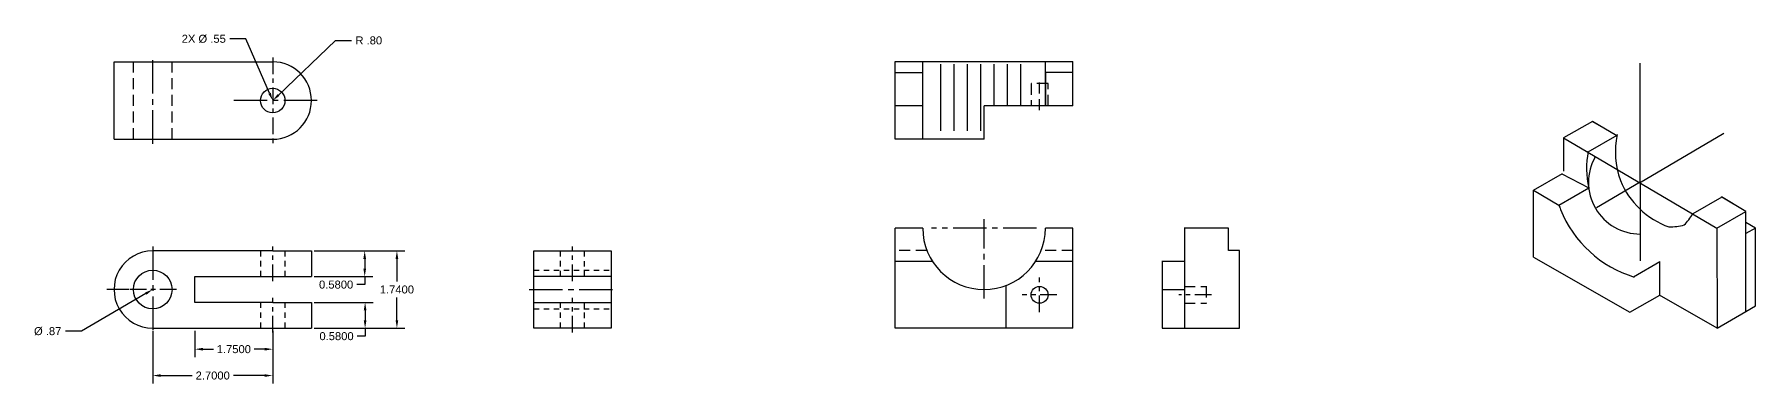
# Model space of a CAD drawing. Header units: inches. Extents: x -4.3 to 84.8, y 4.6 to 14.3.
# Drawn here: x -4.25 to 34.46, y 4.71 to 12.56 of the extents above; entities that cross this region are included whole.
import ezdxf
from ezdxf import colors
from ezdxf.entities.mleader import LeaderData, LeaderLine
from ezdxf.math import Vec2, Vec3

# ---------------------------------------------------------------- set-up
doc = ezdxf.new("R2010")
doc.units = ezdxf.units.IN
doc.header["$MEASUREMENT"] = 0
doc.linetypes.add('CENTER2', pattern=[1.125, 0.75, -0.125, 0.125, -0.125])
doc.linetypes.add('DASHED2', pattern=[0.375, 0.25, -0.125])
doc.styles.get("Standard").update_dxf_attribs({"font": 'arial.ttf'})
doc.dimstyles.get("Standard").update_dxf_attribs({"dimtxt": 0.18, "dimasz": 0.18, "dimexe": 0.18, "dimexo": 0.0625, "dimgap": 0.09, "dimtad": 0, "dimtih": 1, "dimtoh": 1, "dimdec": 4, "dimzin": 0, "dimdsep": 46, "dimtxsty": 'Standard', "dimcen": 0.09, "dimadec": 0, "dimazin": 0, "dimtfac": 1, "dimtdec": 4, "dimtofl": 0, "dimtmove": 0, "dimatfit": 3, "dimfxl": 1, "dimtolj": 1, "dimtzin": 0, "dimarcsym": 0})

# ---------------------------------------------------------------- blocks, each defined once
blk = doc.blocks.new('*D6')
at = {"color": 0, "lineweight": -2, "transparency": 16777216}
for p, q in [((-0.644, 5.891), (-0.644, 5.301)), ((1.106, 5.891), (1.106, 5.301)), ((-0.464, 5.481), (-0.224, 5.481)), ((0.926, 5.481), (0.686, 5.481))]:
    blk.add_line(p, q, dxfattribs=at)
at = {"color": 0, "transparency": 16777216}
for points in [[(-0.464, 5.511), (-0.464, 5.451), (-0.644, 5.481)], [(0.926, 5.511), (0.926, 5.451), (1.106, 5.481)]]:
    blk.add_solid(points, dxfattribs=at)
at = {"layer": 'Defpoints', "color": 0, "transparency": 16777216}
for p in [(-0.644, 5.953), (1.106, 5.953), (-0.644, 5.481)]:
    blk.add_point(p, dxfattribs=at)
at = {"color": 0, "transparency": 16777216, "insert": (0.231, 5.481), "char_height": 0.18, "attachment_point": 5}
blk.add_mtext('\\A1;1.7500', dxfattribs=at)
blk = doc.blocks.new('*D7')
at = {"color": 0, "lineweight": -2, "transparency": 16777216}
for p, q in [((-1.594, 5.891), (-1.594, 4.708)), ((1.106, 5.891), (1.106, 4.708)), ((-1.414, 4.888), (-0.709, 4.888)), ((0.926, 4.888), (0.221, 4.888))]:
    blk.add_line(p, q, dxfattribs=at)
at = {"color": 0, "transparency": 16777216}
for points in [[(-1.414, 4.918), (-1.414, 4.858), (-1.594, 4.888)], [(0.926, 4.918), (0.926, 4.858), (1.106, 4.888)]]:
    blk.add_solid(points, dxfattribs=at)
at = {"layer": 'Defpoints', "color": 0, "transparency": 16777216}
for p in [(-1.594, 5.953), (1.106, 5.953), (-1.594, 4.888)]:
    blk.add_point(p, dxfattribs=at)
at = {"color": 0, "transparency": 16777216, "insert": (-0.244, 4.888), "char_height": 0.18, "attachment_point": 5}
blk.add_mtext('\\A1;2.7000', dxfattribs=at)
blk = doc.blocks.new('*D8')
at = {"color": 0, "lineweight": -2, "transparency": 16777216}
for p, q in [((2.04, 7.693), (3.355, 7.693)), ((3.175, 7.513), (3.175, 7.293)), ((2.04, 7.113), (3.355, 7.113)), ((3.175, 7.113), (3.175, 6.933)), ((3.175, 6.933), (2.995, 6.933))]:
    blk.add_line(p, q, dxfattribs=at)
at = {"color": 0, "transparency": 16777216}
for points in [[(3.145, 7.513), (3.205, 7.513), (3.175, 7.693)], [(3.145, 7.293), (3.205, 7.293), (3.175, 7.113)]]:
    blk.add_solid(points, dxfattribs=at)
at = {"layer": 'Defpoints', "color": 0, "transparency": 16777216}
for p in [(1.977, 7.693), (1.977, 7.113), (3.175, 7.113)]:
    blk.add_point(p, dxfattribs=at)
at = {"color": 0, "transparency": 16777216, "insert": (2.532, 6.933), "char_height": 0.18, "attachment_point": 5}
blk.add_mtext('\\A1;0.5800', dxfattribs=at)
blk = doc.blocks.new('*D9')
at = {"color": 0, "lineweight": -2, "transparency": 16777216}
for p, q in [((2.04, 6.533), (3.364, 6.533)), ((3.184, 6.353), (3.184, 6.133)), ((2.04, 5.953), (3.364, 5.953)), ((3.184, 5.953), (3.184, 5.773)), ((3.184, 5.773), (3.004, 5.773))]:
    blk.add_line(p, q, dxfattribs=at)
at = {"color": 0, "transparency": 16777216}
for points in [[(3.154, 6.353), (3.214, 6.353), (3.184, 6.533)], [(3.154, 6.133), (3.214, 6.133), (3.184, 5.953)]]:
    blk.add_solid(points, dxfattribs=at)
at = {"layer": 'Defpoints', "color": 0, "transparency": 16777216}
for p in [(1.977, 6.533), (1.977, 5.953), (3.184, 5.953)]:
    blk.add_point(p, dxfattribs=at)
at = {"color": 0, "transparency": 16777216, "insert": (2.541, 5.773), "char_height": 0.18, "attachment_point": 5}
blk.add_mtext('\\A1;0.5800', dxfattribs=at)
blk = doc.blocks.new('*D10')
at = {"color": 0, "lineweight": -2, "transparency": 16777216}
for p, q in [((2.04, 7.693), (4.079, 7.693)), ((3.899, 7.513), (3.899, 7.005)), ((3.899, 6.133), (3.899, 6.641)), ((2.04, 5.953), (4.079, 5.953))]:
    blk.add_line(p, q, dxfattribs=at)
at = {"color": 0, "transparency": 16777216}
for points in [[(3.869, 7.513), (3.929, 7.513), (3.899, 7.693)], [(3.869, 6.133), (3.929, 6.133), (3.899, 5.953)]]:
    blk.add_solid(points, dxfattribs=at)
at = {"layer": 'Defpoints', "color": 0, "transparency": 16777216}
for p in [(1.977, 7.693), (1.977, 5.953), (3.899, 5.953)]:
    blk.add_point(p, dxfattribs=at)
at = {"color": 0, "transparency": 16777216, "insert": (3.899, 6.823), "char_height": 0.18, "attachment_point": 5}
blk.add_mtext('\\A1;1.7400', dxfattribs=at)

msp = doc.modelspace()

# ---------------------------------------------------------------- linework, layer by layer
at = {"linetype": 'CENTER2'}
for p, q in [((-1.59381, 10.10319), (-1.59381, 12.04319)), ((2.10619, 11.07319), (0.10619, 11.07319)), ((18.28619, 8.20319), (15.92619, 8.20319)), ((17.10619, 6.62319), (17.10619, 8.40319)), ((-1.59381, 7.79319), (-1.59381, 5.85319)), ((6.8771, 6.82319), (8.8171, 6.82319))]:
    msp.add_line(p, q, dxfattribs=at)
at = {"linetype": 'CENTER2', "ltscale": 0.5}
for p, q in [((1.10619, 12.04319), (1.10619, 10.10319)), ((1.10619, 7.01319), (1.10619, 7.79319)), ((7.8471, 7.01319), (7.8471, 7.79319)), ((18.35619, 6.31319), (18.35619, 7.09319)), ((-1.05881, 6.82319), (-2.12881, 6.82319)), ((1.10619, 5.85319), (1.10619, 6.63319)), ((7.8471, 5.85319), (7.8471, 6.63319)), ((18.74619, 6.70319), (17.96619, 6.70319)), ((22.21996, 6.70319), (21.48619, 6.70319))]:
    msp.add_line(p, q, dxfattribs=at)
for p, q in [((-2.46381, 10.20319), (-2.46381, 11.94319)), ((-2.46381, 11.94319), (1.10619, 11.94319)), ((15.10619, 10.20319), (15.10619, 11.95319)), ((15.10619, 11.95319), (19.10619, 11.95319)), ((15.10619, 11.70319), (15.72619, 11.70319)), ((15.72619, 10.20319), (15.72619, 11.95319)), ((16.12537, 11.89036), (16.12537, 10.39036)), ((16.42537, 11.89036), (16.42537, 10.39036)), ((16.72537, 11.89036), (16.72537, 10.39036)), ((17.02537, 11.89036), (17.02537, 10.39036)), ((17.32537, 11.89036), (17.32537, 10.96333)), ((17.62537, 11.89036), (17.62537, 10.96333)), ((17.92537, 11.89036), (17.92537, 10.96333)), ((18.48619, 10.95319), (18.48619, 11.95319)), ((19.10619, 11.70319), (18.48619, 11.70319)), ((18.48619, 11.70319), (18.48619, 10.95319)), ((19.10619, 10.95319), (19.10619, 11.95319)), ((15.72619, 10.95319), (15.10619, 10.95319)), ((17.10619, 10.96333), (19.10619, 10.96333)), ((17.10619, 10.20319), (17.10619, 10.95319)), ((30.79396, 10.60318), (30.14268, 10.23125)), ((30.79396, 10.60318), (31.33745, 10.28455)), ((31.34016, 10.28297), (30.79396, 10.60318)), ((-2.46381, 10.20319), (1.10619, 10.20319)), ((17.10619, 10.20319), (15.10619, 10.20319)), ((30.14268, 10.23125), (30.14268, 9.48125)), ((31.33745, 10.28455), (30.68535, 9.91406)), ((30.67833, 9.91007), (30.69243, 9.90184)), ((30.68738, 9.91068), (30.69575, 9.91997)), ((30.69243, 9.90184), (30.68738, 9.91068)), ((29.46691, 9.05406), (30.11495, 9.43161)), ((30.10513, 9.42589), (30.70932, 9.10848)), ((29.46691, 7.55406), (29.46691, 9.05406)), ((29.46691, 9.05406), (30.0386, 8.7223)), ((30.0386, 8.7223), (30.70932, 9.10848)), ((31.8515, 9.22557), (31.86595, 9.21713)), ((33.7012, 8.8988), (33.05009, 8.52658)), ((33.58998, 8.20243), (34.24469, 8.58018)), ((34.24469, 8.58018), (33.69213, 8.90412)), ((34.24469, 8.58018), (33.7012, 8.8988)), ((34.24469, 6.33018), (34.24469, 8.58018)), ((15.10619, 5.95319), (15.10619, 8.20319)), ((15.72619, 8.20319), (15.10619, 8.20319)), ((19.10619, 8.20319), (18.48619, 8.20319)), ((19.10619, 5.95319), (19.10619, 8.20319)), ((22.60619, 8.20319), (21.60619, 8.20319)), ((22.60619, 8.20319), (21.60619, 8.20319)), ((21.61191, 8.20319), (21.61191, 5.95319)), ((22.60619, 7.70319), (22.60619, 8.20319)), ((33.58998, 8.20243), (33.5962, 5.95244)), ((34.4615, 8.20466), (34.24469, 8.32909)), ((34.4615, 8.20466), (34.24503, 8.07958)), ((34.4615, 6.45466), (34.4615, 8.20466)), ((1.10619, 7.69319), (-1.59381, 7.69319)), ((1.10619, 7.69319), (1.9771, 7.69319)), ((1.9771, 7.69319), (1.9771, 7.11319)), ((6.9771, 5.95319), (6.9771, 7.69319)), ((6.9771, 7.69319), (8.7171, 7.69319)), ((8.7171, 7.69319), (8.7171, 5.95319)), ((15.94778, 7.45319), (15.10619, 7.45319)), ((19.10619, 7.45319), (18.26459, 7.45319)), ((21.60619, 7.45319), (21.10619, 7.45319)), ((21.60619, 7.45319), (21.10619, 7.45319)), ((21.11191, 7.45319), (21.11191, 5.95319)), ((22.85619, 7.70319), (22.60619, 7.70319)), ((22.85619, 5.95319), (22.85619, 7.70319)), ((29.46691, 7.55406), (31.63554, 6.31026)), ((31.71556, 7.10914), (32.30638, 7.45033)), ((32.30638, 6.6998), (32.30638, 7.45033)), ((-0.64381, 6.53319), (-0.64381, 7.11319)), ((-0.64381, 7.11319), (1.10619, 7.11319)), ((1.10619, 7.11319), (1.9771, 7.11319)), ((8.7171, 7.11319), (6.9771, 7.11319)), ((-2.1293, 6.82285), (-2.62338, 6.82285)), ((-2.46381, 6.82285), (-2.46381, 6.82354)), ((17.60619, 5.95319), (17.60619, 6.91696)), ((21.10619, 6.82319), (21.60619, 6.82319)), ((31.63554, 6.31026), (32.30638, 6.69267)), ((33.59619, 5.95341), (32.30198, 6.69865)), ((1.10619, 6.53319), (-0.64381, 6.53319)), ((1.10619, 6.53319), (1.9771, 6.53319)), ((1.9771, 6.53319), (1.9771, 5.95319)), ((6.9771, 6.53319), (8.7171, 6.53319)), ((33.59619, 5.95341), (34.24469, 6.33018)), ((34.24469, 6.33018), (34.4615, 6.45466)), ((-1.59381, 5.95319), (1.10619, 5.95319)), ((1.10619, 5.95319), (1.9771, 5.95319)), ((8.7171, 5.95319), (6.9771, 5.95319)), ((19.10619, 5.95319), (15.10619, 5.95319)), ((21.11191, 5.95341), (22.85619, 5.95341))]:
    msp.add_line(p, q)
at = {"linetype": 'DASHED2'}
for p, q in [((-2.02881, 10.20319), (-2.02881, 11.94319)), ((-1.15881, 10.20319), (-1.15881, 11.94319)), ((18.54619, 11.45319), (18.16619, 11.45319)), ((18.16619, 11.45319), (18.16619, 10.95319)), ((18.35619, 10.85319), (18.35619, 11.55319)), ((18.54619, 10.95319), (18.54619, 11.45319)), ((15.81995, 7.70319), (15.10619, 7.70319)), ((19.10619, 7.70319), (18.39242, 7.70319)), ((22.85619, 7.70319), (22.60619, 7.70319)), ((21.10619, 6.82319), (21.60619, 6.82319)), ((21.60619, 6.89319), (22.10619, 6.89319)), ((22.09996, 6.89726), (22.09996, 6.50903)), ((21.60619, 6.51319), (22.10619, 6.51319))]:
    msp.add_line(p, q, dxfattribs=at)
at = {"color": 242, "true_color": 0xcd2027}
for p, q in [((31.86595, 9.21706), (31.86595, 11.91111)), ((30.14268, 10.23125), (33.58998, 8.20243)), ((31.8515, 9.22557), (33.74791, 10.34074)), ((31.86595, 9.23407), (30.88636, 8.66376)), ((31.86595, 9.21713), (31.86595, 7.46894))]:
    msp.add_line(p, q, dxfattribs=at)
at = {"linetype": 'DASHED2', "ltscale": 0.5}
for p, q in [((0.83119, 7.69319), (0.83119, 7.11319)), ((1.38119, 7.69319), (1.38119, 7.11319)), ((7.5721, 7.69319), (7.5721, 7.11319)), ((8.1221, 7.11319), (8.1221, 7.69319)), ((6.9771, 7.25819), (8.7171, 7.25819)), ((0.83119, 6.53319), (0.83119, 5.95319)), ((1.38119, 6.53319), (1.38119, 5.95319)), ((6.9771, 6.38819), (8.7171, 6.38819)), ((7.5721, 6.53319), (7.5721, 5.95319)), ((8.1221, 5.95319), (8.1221, 6.53319))]:
    msp.add_line(p, q, dxfattribs=at)
for points in [[(31.34501, 10.30799, 0.13598626), (31.41987, 9.27565, 0.21188259), (32.51382, 8.2306, 0.06338478), (32.85638, 8.27421, 0.06338478)], [(30.69715, 9.92703, 0.1068041), (30.70932, 9.10848, 0.1068041)], [(30.0386, 8.7223, 0.00949088), (30.0717, 8.62578, 0.22639937), (31.73272, 7.10383)], [(32.85638, 8.27421, 0.05727511), (33.04447, 8.52348)], [(33.68259, 8.88817, 0.00346729), (33.69233, 8.90444)]]:
    msp.add_lwpolyline(points, format="xyb")
for centre, radius in [((1.10619, 11.07319), 0.275), ((-1.59381, 6.82319), 0.435), ((18.35619, 6.70319), 0.19)]:
    msp.add_circle(centre, radius)
for centre, radius, start, end in [((1.10619, 11.07319), 0.87, 270, 90), ((31.86595, 9.21713), 1.3675, 148.726966, 149.737931), ((31.86595, 9.23407), 1.16291, 150.244448, 270), ((17.10619, 8.20319), 1.38, 180, 0), ((-1.59381, 6.82319), 0.87, 89.999994, 270.034125)]:
    msp.add_arc(centre, radius, start, end)

# ---------------------------------------------------------------- dimensions: what is measured, and where the dimension line sits
for base, p1, p2, picture, middle in [((3.17534, 7.11319), (1.9771, 7.69319), (1.9771, 7.11319), '*D8', (2.53202, 6.93319)), ((3.89851, 5.95319), (1.9771, 7.69319), (1.9771, 5.95319), '*D10', (3.89851, 6.82319)), ((3.18427, 5.95319), (1.9771, 6.53319), (1.9771, 5.95319), '*D9', (2.54095, 5.77319))]:
    dim = msp.add_linear_dim(base=base, p1=p1, p2=p2, angle=90, dimstyle='Standard')
    dim.commit()
    dim.dimension.update_dxf_attribs({"geometry": picture, "text_midpoint": middle})
for base, p2, picture, middle in [((-1.59381, 4.88785), (-1.59381, 5.95319), '*D7', (-0.24381, 4.88785)), ((-0.64381, 5.48084), (-0.64381, 5.95319), '*D6', (0.23119, 5.48084))]:
    dim = msp.add_linear_dim(base=base, p1=(1.10619, 5.95319), p2=p2, dimstyle='Standard')
    dim.commit()
    dim.dimension.update_dxf_attribs({"geometry": picture, "text_midpoint": middle})

# ---------------------------------------------------------------- leaders
ml = msp.add_multileader_mtext('Standard')
ml.set_content('2X %%C .55', color=256)
ml.set_leader_properties()
ml.build(insert=Vec2(0, 0))
ml.multileader.update_dxf_attribs({"dogleg_length": 0.36, "arrow_head_size": 0.18})
ctx = ml.context
ctx.base_point, ctx.char_height, ctx.arrow_head_size, ctx.landing_gap_size, ctx.plane_origin = Vec3(-1.01437, 12.45919), 0.18, 0.18, 0.09, Vec3(1.10619, 11.07319)
ctx.text_align_type = 2
notes = []
notes.append((ctx, [(0, (1, 1, 0), (0.50065, 12.45919), (-1, 0), 0.36, [(0, [(1.10619, 11.07319)], 0, [])])]))
ctx.mtext.insert, ctx.mtext.alignment, ctx.mtext.flow_direction = Vec3(0.05065, 12.55282), 3, 5
ml = msp.add_multileader_mtext('Standard')
ml.set_content('R .80', color=256)
ml.set_leader_properties()
ml.build(insert=Vec2(0, 0))
ml.multileader.update_dxf_attribs({"dogleg_length": 0.36, "arrow_head_size": 0.18})
ctx = ml.context
ctx.base_point, ctx.char_height, ctx.arrow_head_size, ctx.landing_gap_size, ctx.plane_origin = Vec3(2.87605, 12.42402), 0.18, 0.18, 0.09, Vec3(1.10619, 11.07319)
notes.append((ctx, [(0, (1, 1, 0), (2.51605, 12.42402), (1, 0), 0.36, [(0, [(1.10619, 11.07319)], 0, [])])]))
ctx.mtext.insert, ctx.mtext.flow_direction = Vec3(2.96605, 12.51556), 5
ml = msp.add_multileader_mtext('Standard')
ml.set_content('\\pxi-3,l4,t4;%%C^I.87', color=256)
ml.set_leader_properties()
ml.build(insert=Vec2(0, 0))
ml.multileader.update_dxf_attribs({"dogleg_length": 0.36, "arrow_head_size": 0.18})
ctx = ml.context
ctx.base_point, ctx.char_height, ctx.arrow_head_size, ctx.landing_gap_size, ctx.plane_origin = Vec3(-4.77367, 5.88358), 0.18, 0.18, 0.09, Vec3(-1.59381, 6.82319)
ctx.text_align_type = 2
notes.append((ctx, [(0, (1, 1, 0), (-3.19836, 5.88358), (-1, 0), 0.36, [(0, [(-1.59381, 6.82319)], 0, [])])]))
ctx.mtext.insert, ctx.mtext.alignment, ctx.mtext.flow_direction = Vec3(-3.64836, 5.9772), 3, 5
for ctx, leaders in notes:
    for number, flags, end, landing, length, lines in leaders:
        leader = LeaderData()
        leader.index, (leader.has_last_leader_line, leader.has_dogleg_vector, leader.attachment_direction) = number, flags
        leader.last_leader_point, leader.dogleg_vector, leader.dogleg_length = Vec3(end), Vec3(landing), length
        for number, points, colour, breaks in lines:
            line = LeaderLine()
            line.index, line.vertices, line.color, line.breaks = number, Vec3.list(points), colors.encode_raw_color(colour), breaks
            leader.lines.append(line)
        ctx.leaders.append(leader)

doc.saveas('drawing.dxf')
